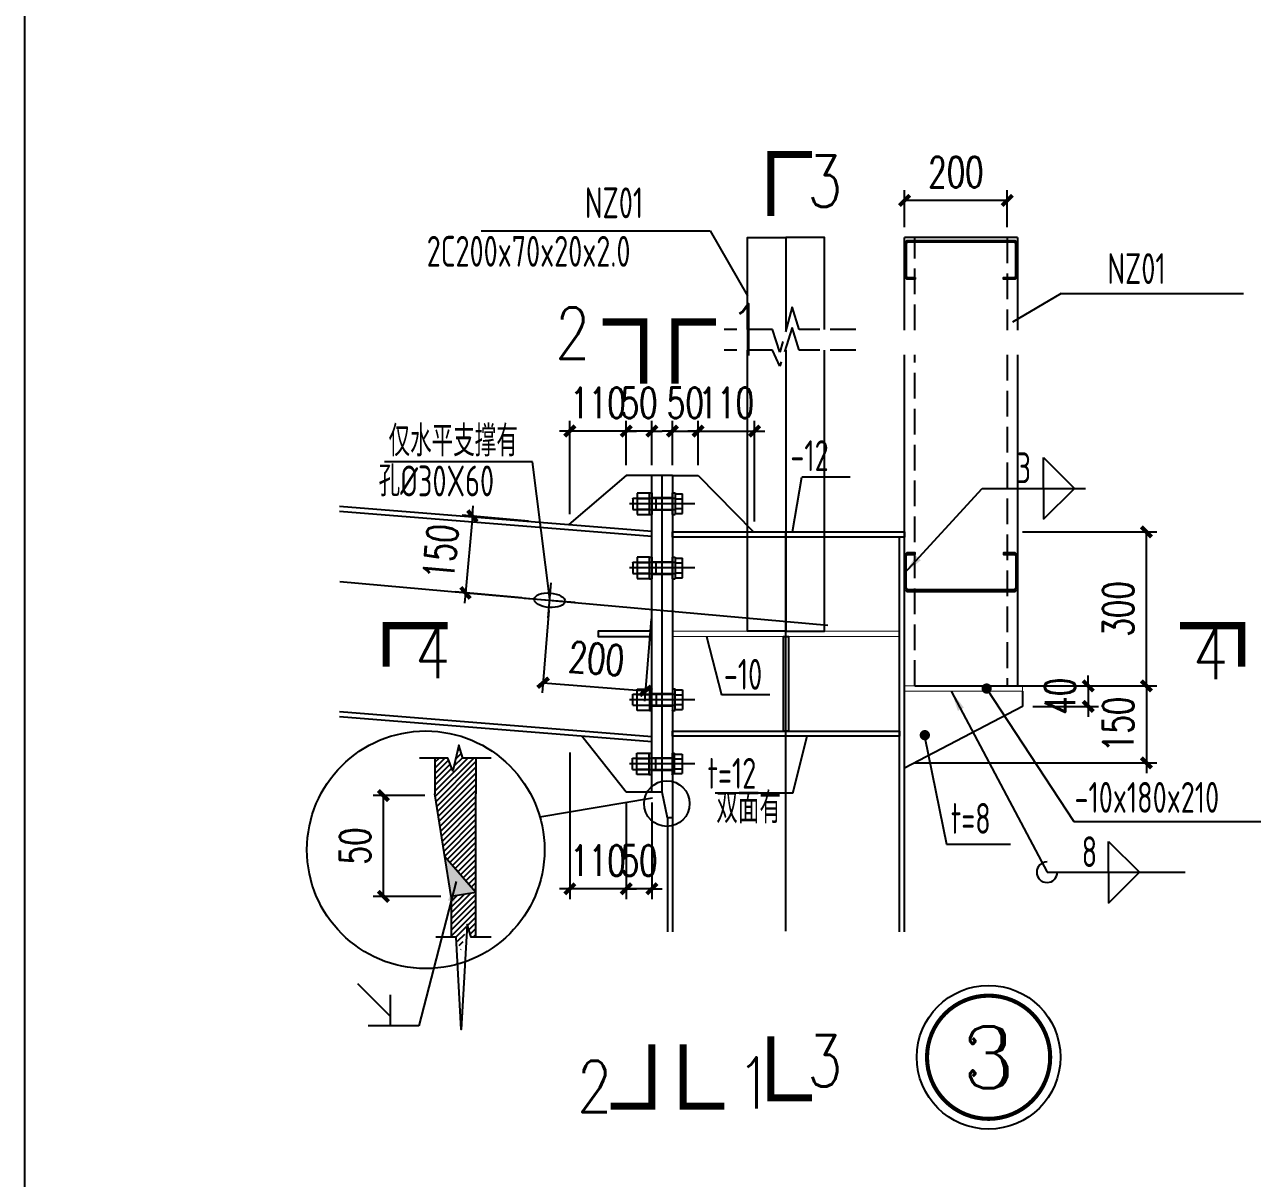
# Model space of a CAD drawing. Extents: x 177291 to 1288761, y 177638 to 322898.
# Drawn here: x 1229961 to 1241921, y 212168 to 223406 of the extents above; entities that cross this region are included whole.
import ezdxf
from ezdxf.enums import TextEntityAlignment as Align

# ---------------------------------------------------------------- set-up
doc = ezdxf.new("R2010")
doc.units = 0
doc.header["$LTSCALE"] = 1000
doc.linetypes.add('DASH', pattern=[0.35, 0.25, -0.1])
for name, color, linetype in [('AXIS', 3, 'Continuous'), ('DOTE', 1, 'Continuous'), ('GL', 150, 'Continuous'), ('GZ', 50, 'Continuous'), ('LT', 27, 'Continuous'), ('PZ', 202, 'Continuous'), ('TEXT', 7, 'Continuous'), ('THIN', 7, 'Continuous')]:
    doc.layers.add(name, color=color, linetype=linetype)
doc.styles.add('_TCH_DIM_T3', font='SIMPLEX', dxfattribs={"width": 0.705882, "bigfont": 'GBCBIG'})
doc.styles.add('COMPLEX', font='COMPLEX')
doc.styles.add('SIM-TSSC', font='simplex.shx', dxfattribs={"width": 0.8, "bigfont": 'tssdchn.shx'})
doc.styles.get("Standard").update_dxf_attribs({"font": 'gbenor.shx', "bigfont": 'gbcbig.shx'})
doc.styles.add('TSSD_Norm', font='tssdeng.shx', dxfattribs={"bigfont": 'hztxt.shx'})
doc.styles.add('TSSD_Num', font='Tssdeng.shx', dxfattribs={"width": 0.7, "bigfont": 'hztxt.shx'})
doc.dimstyles.new('TCH_100_5', dxfattribs={"dimtxt": 297.5, "dimasz": 100, "dimexe": 100, "dimexo": 100, "dimgap": 126.25, "dimtad": 1, "dimdec": 0, "dimlfac": 0.2, "dimzin": 0, "dimdsep": 46, "dimtxsty": '_TCH_DIM_T3', "dimblk": 'ARCHTICK', "dimcen": 0.09, "dimclrd": 126, "dimclre": 126, "dimclrt": 7, "dimazin": 2, "dimtfac": 1, "dimtdec": 0, "dimtix": 1, "dimtmove": 2, "dimatfit": 3, "dimfxl": 1, "dimtolj": 1, "dimtzin": 0, "dimarcsym": 0})
doc.dimstyles.new('TSSD_LEADER_STYLE_200.0', dxfattribs={"dimtxt": 0.18, "dimasz": 200, "dimexe": 0.18, "dimexo": 0.0625, "dimgap": 0.09, "dimtad": 0, "dimtih": 1, "dimtoh": 1, "dimdec": 4, "dimzin": 0, "dimdsep": 46, "dimtxsty": 'Standard', "dimcen": 0.09, "dimadec": 0, "dimazin": 0, "dimtfac": 1, "dimtdec": 4, "dimtofl": 0, "dimtmove": 0, "dimatfit": 3, "dimfxl": 1, "dimtolj": 1, "dimtzin": 0, "dimarcsym": 0})

# ---------------------------------------------------------------- blocks, each defined once
blk = doc.blocks.new('_ArchTick')
at = {"color": 0, "linetype": 'ByBlock', "const_width": 0.4}
blk.add_lwpolyline([(-0.5, -0.5), (0.5, 0.5)], dxfattribs=at)
blk = doc.blocks.new('*D808')
at = {"layer": 'Defpoints', "color": 0, "transparency": 16777216}
for p in [(1235076, 217799), (1236074, 217720), (1236009, 216917)]:
    blk.add_point(p, dxfattribs=at)
at = {"layer": 'GL', "color": 126, "lineweight": -2, "transparency": 16777216}
for p, q in [((1235068, 217700), (1235004, 216897)), ((1236066, 217620), (1236001, 216817)), ((1235012, 216996), (1236009, 216917))]:
    blk.add_line(p, q, dxfattribs=at)
at = {"layer": 'GL', "color": 126, "lineweight": -2, "transparency": 16777216, "xscale": 100, "yscale": 100, "zscale": 100}
for p, rotation in [((1235012, 216996), 175.4260787425957), ((1236009, 216917), 355.4260787425957)]:
    blk.add_blockref('_ArchTick', p, dxfattribs=dict(at, rotation=rotation))
at = {"layer": 'GL', "color": 7, "transparency": 16777216, "insert": (1235532, 217231), "char_height": 297.5, "attachment_point": 5, "rotation": 355.4261, "style": '_TCH_DIM_T3'}
blk.add_mtext('\\A1;200', dxfattribs=at)
blk = doc.blocks.new('*D809')
at = {"layer": 'Defpoints', "color": 0, "transparency": 16777216}
for p in [(1239583, 218465), (1240889, 218465), (1239683, 216965)]:
    blk.add_point(p, dxfattribs=at)
at = {"layer": 'GL', "color": 126, "lineweight": -2, "transparency": 16777216}
for p, q in [((1239683, 218465), (1240989, 218465)), ((1240889, 216965), (1240889, 218465)), ((1239783, 216965), (1240989, 216965))]:
    blk.add_line(p, q, dxfattribs=at)
at = {"layer": 'GL', "color": 126, "lineweight": -2, "transparency": 16777216, "xscale": 100, "yscale": 100, "zscale": 100}
for p, rotation in [((1240889, 218465), 90), ((1240889, 216965), 270)]:
    blk.add_blockref('_ArchTick', p, dxfattribs=dict(at, rotation=rotation))
at = {"layer": 'GL', "color": 7, "transparency": 16777216, "insert": (1240614, 217715), "char_height": 297.5, "attachment_point": 5, "rotation": 90, "style": '_TCH_DIM_T3'}
blk.add_mtext('\\A1;300', dxfattribs=at)
blk = doc.blocks.new('*D843')
at = {"layer": 'Defpoints', "color": 0, "transparency": 16777216}
for p in [(1234970, 218561), (1234256, 217871), (1234903, 217813)]:
    blk.add_point(p, dxfattribs=at)
at = {"layer": 'GL', "color": 126, "lineweight": -2, "transparency": 16777216}
for p, q in [((1234323, 218619), (1234332, 218718)), ((1234870, 218570), (1234223, 218628)), ((1234323, 218619), (1234256, 217871)), ((1234803, 217822), (1234156, 217880)), ((1234256, 217871), (1234247, 217772))]:
    blk.add_line(p, q, dxfattribs=at)
at = {"layer": 'GL', "color": 126, "lineweight": -2, "transparency": 16777216, "xscale": 100, "yscale": 100, "zscale": 100}
for p, rotation in [((1234323, 218619), 264.8799727815188), ((1234256, 217871), 84.87997278151883)]:
    blk.add_blockref('_ArchTick', p, dxfattribs=dict(at, rotation=rotation))
at = {"layer": 'GL', "color": 7, "transparency": 16777216, "insert": (1234015, 218270), "char_height": 297.5, "attachment_point": 5, "rotation": 84.88, "style": '_TCH_DIM_T3'}
blk.add_mtext('\\A1;150', dxfattribs=at)
blk = doc.blocks.new('_WELD004')
at = {"color": 0, "linetype": 'ByBlock'}
for p, q in [((0, 1), (1, 0)), ((0, 0), (0, 1))]:
    blk.add_line(p, q, dxfattribs=at)
blk = doc.blocks.new('*D810')
at = {"layer": 'Defpoints', "color": 0, "transparency": 16777216}
for p in [(1238533, 221694), (1238533, 221332), (1239533, 221332)]:
    blk.add_point(p, dxfattribs=at)
at = {"layer": 'GL', "color": 126, "lineweight": -2, "transparency": 16777216}
for p, q in [((1238533, 221432), (1238533, 221794)), ((1239533, 221432), (1239533, 221794)), ((1239533, 221694), (1238533, 221694))]:
    blk.add_line(p, q, dxfattribs=at)
at = {"layer": 'GL', "color": 126, "lineweight": -2, "transparency": 16777216, "xscale": 100, "yscale": 100, "zscale": 100, "rotation": 180}
blk.add_blockref('_ArchTick', (1238533, 221694), dxfattribs=at)
at = {"layer": 'GL', "color": 126, "lineweight": -2, "transparency": 16777216, "xscale": 100, "yscale": 100, "zscale": 100}
blk.add_blockref('_ArchTick', (1239533, 221694), dxfattribs=at)
at = {"layer": 'GL', "color": 7, "transparency": 16777216, "insert": (1239033, 221969), "char_height": 297.5, "attachment_point": 5, "style": '_TCH_DIM_T3'}
blk.add_mtext('\\A1;200', dxfattribs=at)
blk = doc.blocks.new('*D811')
at = {"layer": 'Defpoints', "color": 0, "transparency": 16777216}
for p in [(1233456, 215897), (1233960, 215897), (1234117, 214915)]:
    blk.add_point(p, dxfattribs=at)
at = {"layer": 'GL', "color": 126, "lineweight": -2, "transparency": 16777216}
for p, q in [((1233860, 215897), (1233356, 215897)), ((1233456, 214915), (1233456, 215897)), ((1234017, 214915), (1233356, 214915))]:
    blk.add_line(p, q, dxfattribs=at)
at = {"layer": 'GL', "color": 126, "lineweight": -2, "transparency": 16777216, "xscale": 100, "yscale": 100, "zscale": 100}
for p, rotation in [((1233456, 215897), 90), ((1233456, 214915), 270)]:
    blk.add_blockref('_ArchTick', p, dxfattribs=dict(at, rotation=rotation))
at = {"layer": 'GL', "color": 7, "transparency": 16777216, "insert": (1233181, 215406), "char_height": 297.5, "attachment_point": 5, "rotation": 90, "style": '_TCH_DIM_T3'}
blk.add_mtext('\\A1;50', dxfattribs=at)
blk = doc.blocks.new('_WELD008')
at = {"color": 0, "linetype": 'ByBlock'}
for p, q in [((0, 0.3), (1.061, 1.361)), ((0, 0), (0, 1))]:
    blk.add_line(p, q, dxfattribs=at)
for tag, p in [('C', (1.286, 1.416)), ('B', (0.288, 0.856)), ('A', (-0.303, -0.009))]:
    blk.add_attdef(tag, text='', height=0.8, dxfattribs=at).set_placement(p, align=Align.CENTER)
blk = doc.blocks.new('*D844')
at = {"layer": 'Defpoints', "color": 0, "transparency": 16777216}
for p in [(1239683, 216965), (1239683, 216765), (1240322, 216765)]:
    blk.add_point(p, dxfattribs=at)
at = {"layer": 'GL', "color": 126, "lineweight": -2, "transparency": 16777216}
for p, q in [((1240322, 216965), (1240322, 217065)), ((1239783, 216965), (1240422, 216965)), ((1240322, 216965), (1240322, 216765)), ((1239783, 216765), (1240422, 216765)), ((1240322, 216765), (1240322, 216665))]:
    blk.add_line(p, q, dxfattribs=at)
at = {"layer": 'GL', "color": 126, "lineweight": -2, "transparency": 16777216, "xscale": 100, "yscale": 100, "zscale": 100}
for p, rotation in [((1240322, 216965), 270), ((1240322, 216765), 90)]:
    blk.add_blockref('_ArchTick', p, dxfattribs=dict(at, rotation=rotation))
at = {"layer": 'GL', "color": 7, "transparency": 16777216, "insert": (1240047, 216865), "char_height": 297.5, "attachment_point": 5, "rotation": 90, "style": '_TCH_DIM_T3'}
blk.add_mtext('\\A1;40', dxfattribs=at)
blk = doc.blocks.new('*D812')
at = {"layer": 'Defpoints', "color": 0, "transparency": 16777216}
for p in [(1238533, 216965), (1238533, 216215), (1240889, 216215)]:
    blk.add_point(p, dxfattribs=at)
at = {"layer": 'GL', "color": 126, "lineweight": -2, "transparency": 16777216}
for p, q in [((1240889, 216965), (1240889, 217065)), ((1238633, 216965), (1240989, 216965)), ((1240889, 216965), (1240889, 216215)), ((1238633, 216215), (1240989, 216215)), ((1240889, 216215), (1240889, 216115))]:
    blk.add_line(p, q, dxfattribs=at)
at = {"layer": 'GL', "color": 126, "lineweight": -2, "transparency": 16777216, "xscale": 100, "yscale": 100, "zscale": 100}
for p, rotation in [((1240889, 216965), 270), ((1240889, 216215), 90)]:
    blk.add_blockref('_ArchTick', p, dxfattribs=dict(at, rotation=rotation))
at = {"layer": 'GL', "color": 7, "transparency": 16777216, "insert": (1240614, 216590), "char_height": 297.5, "attachment_point": 5, "rotation": 90, "style": '_TCH_DIM_T3'}
blk.add_mtext('\\A1;150', dxfattribs=at)
blk = doc.blocks.new('*D821')
at = {"layer": 'Defpoints', "color": 0, "transparency": 16777216}
for p in [(1235822, 219447), (1235822, 219015), (1236072, 219015)]:
    blk.add_point(p, dxfattribs=at)
at = {"layer": 'GL', "color": 126, "lineweight": -2, "transparency": 16777216}
for p, q in [((1235822, 219115), (1235822, 219547)), ((1236072, 219115), (1236072, 219547)), ((1235822, 219447), (1235722, 219447)), ((1236072, 219447), (1235822, 219447)), ((1236072, 219447), (1236172, 219447))]:
    blk.add_line(p, q, dxfattribs=at)
at = {"layer": 'GL', "color": 126, "lineweight": -2, "transparency": 16777216, "xscale": 100, "yscale": 100, "zscale": 100}
blk.add_blockref('_ArchTick', (1235822, 219447), dxfattribs=at)
at = {"layer": 'GL', "color": 126, "lineweight": -2, "transparency": 16777216, "xscale": 100, "yscale": 100, "zscale": 100, "rotation": 180}
blk.add_blockref('_ArchTick', (1236072, 219447), dxfattribs=at)
at = {"layer": 'GL', "color": 7, "transparency": 16777216, "insert": (1235947, 219722), "char_height": 297.5, "attachment_point": 5, "style": '_TCH_DIM_T3'}
blk.add_mtext('\\A1;50', dxfattribs=at)
blk = doc.blocks.new('*D822')
at = {"layer": 'Defpoints', "color": 0, "transparency": 16777216}
for p in [(1235272, 219447), (1235822, 219015), (1235272, 218537)]:
    blk.add_point(p, dxfattribs=at)
at = {"layer": 'GL', "color": 126, "lineweight": -2, "transparency": 16777216}
for p, q in [((1235272, 218637), (1235272, 219547)), ((1235822, 219115), (1235822, 219547)), ((1235272, 219447), (1235172, 219447)), ((1235822, 219447), (1235272, 219447)), ((1235822, 219447), (1235922, 219447))]:
    blk.add_line(p, q, dxfattribs=at)
at = {"layer": 'GL', "color": 126, "lineweight": -2, "transparency": 16777216, "xscale": 100, "yscale": 100, "zscale": 100}
blk.add_blockref('_ArchTick', (1235272, 219447), dxfattribs=at)
at = {"layer": 'GL', "color": 126, "lineweight": -2, "transparency": 16777216, "xscale": 100, "yscale": 100, "zscale": 100, "rotation": 180}
blk.add_blockref('_ArchTick', (1235822, 219447), dxfattribs=at)
at = {"layer": 'GL', "color": 7, "transparency": 16777216, "insert": (1235547, 219722), "char_height": 297.5, "attachment_point": 5, "style": '_TCH_DIM_T3'}
blk.add_mtext('\\A1;110', dxfattribs=at)
blk = doc.blocks.new('*D823')
at = {"layer": 'Defpoints', "color": 0, "transparency": 16777216}
for p in [(1236522, 219447), (1236272, 219015), (1236522, 219015)]:
    blk.add_point(p, dxfattribs=at)
at = {"layer": 'GL', "color": 126, "lineweight": -2, "transparency": 16777216}
for p, q in [((1236272, 219115), (1236272, 219547)), ((1236522, 219115), (1236522, 219547)), ((1236272, 219447), (1236172, 219447)), ((1236272, 219447), (1236522, 219447)), ((1236522, 219447), (1236622, 219447))]:
    blk.add_line(p, q, dxfattribs=at)
at = {"layer": 'GL', "color": 126, "lineweight": -2, "transparency": 16777216, "xscale": 100, "yscale": 100, "zscale": 100}
blk.add_blockref('_ArchTick', (1236272, 219447), dxfattribs=at)
at = {"layer": 'GL', "color": 126, "lineweight": -2, "transparency": 16777216, "xscale": 100, "yscale": 100, "zscale": 100, "rotation": 180}
blk.add_blockref('_ArchTick', (1236522, 219447), dxfattribs=at)
at = {"layer": 'GL', "color": 7, "transparency": 16777216, "insert": (1236397, 219722), "char_height": 297.5, "attachment_point": 5, "style": '_TCH_DIM_T3'}
blk.add_mtext('\\A1;50', dxfattribs=at)
blk = doc.blocks.new('*D824')
at = {"layer": 'Defpoints', "color": 0, "transparency": 16777216}
for p in [(1237071, 219447), (1236522, 219015), (1237071, 218465)]:
    blk.add_point(p, dxfattribs=at)
at = {"layer": 'GL', "color": 126, "lineweight": -2, "transparency": 16777216}
for p, q in [((1236522, 219115), (1236522, 219547)), ((1237071, 218565), (1237071, 219547)), ((1236522, 219447), (1236422, 219447)), ((1236522, 219447), (1237071, 219447)), ((1237071, 219447), (1237171, 219447))]:
    blk.add_line(p, q, dxfattribs=at)
at = {"layer": 'GL', "color": 126, "lineweight": -2, "transparency": 16777216, "xscale": 100, "yscale": 100, "zscale": 100}
blk.add_blockref('_ArchTick', (1236522, 219447), dxfattribs=at)
at = {"layer": 'GL', "color": 126, "lineweight": -2, "transparency": 16777216, "xscale": 100, "yscale": 100, "zscale": 100, "rotation": 180}
blk.add_blockref('_ArchTick', (1237071, 219447), dxfattribs=at)
at = {"layer": 'GL', "color": 7, "transparency": 16777216, "insert": (1236797, 219722), "char_height": 297.5, "attachment_point": 5, "style": '_TCH_DIM_T3'}
blk.add_mtext('\\A1;110', dxfattribs=at)
blk = doc.blocks.new('*D825')
at = {"layer": 'Defpoints', "color": 0, "transparency": 16777216}
for p in [(1235822, 215931), (1236072, 215931), (1235822, 214989)]:
    blk.add_point(p, dxfattribs=at)
at = {"layer": 'GL', "color": 126, "lineweight": -2, "transparency": 16777216}
for p, q in [((1235822, 215831), (1235822, 214889)), ((1236072, 215831), (1236072, 214889)), ((1235822, 214989), (1235722, 214989)), ((1236072, 214989), (1235822, 214989)), ((1236072, 214989), (1236172, 214989))]:
    blk.add_line(p, q, dxfattribs=at)
at = {"layer": 'GL', "color": 126, "lineweight": -2, "transparency": 16777216, "xscale": 100, "yscale": 100, "zscale": 100}
blk.add_blockref('_ArchTick', (1235822, 214989), dxfattribs=at)
at = {"layer": 'GL', "color": 126, "lineweight": -2, "transparency": 16777216, "xscale": 100, "yscale": 100, "zscale": 100, "rotation": 180}
blk.add_blockref('_ArchTick', (1236072, 214989), dxfattribs=at)
at = {"layer": 'GL', "color": 7, "transparency": 16777216, "insert": (1235947, 215264), "char_height": 297.5, "attachment_point": 5, "style": '_TCH_DIM_T3'}
blk.add_mtext('\\A1;50', dxfattribs=at)
blk = doc.blocks.new('*D826')
at = {"layer": 'Defpoints', "color": 0, "transparency": 16777216}
for p in [(1235272, 216418), (1235822, 215727), (1235272, 214989)]:
    blk.add_point(p, dxfattribs=at)
at = {"layer": 'GL', "color": 126, "lineweight": -2, "transparency": 16777216}
for p, q in [((1235272, 216318), (1235272, 214889)), ((1235822, 215627), (1235822, 214889)), ((1235272, 214989), (1235172, 214989)), ((1235822, 214989), (1235272, 214989)), ((1235822, 214989), (1235922, 214989))]:
    blk.add_line(p, q, dxfattribs=at)
at = {"layer": 'GL', "color": 126, "lineweight": -2, "transparency": 16777216, "xscale": 100, "yscale": 100, "zscale": 100}
blk.add_blockref('_ArchTick', (1235272, 214989), dxfattribs=at)
at = {"layer": 'GL', "color": 126, "lineweight": -2, "transparency": 16777216, "xscale": 100, "yscale": 100, "zscale": 100, "rotation": 180}
blk.add_blockref('_ArchTick', (1235822, 214989), dxfattribs=at)
at = {"layer": 'GL', "color": 7, "transparency": 16777216, "insert": (1235547, 215264), "char_height": 297.5, "attachment_point": 5, "style": '_TCH_DIM_T3'}
blk.add_mtext('\\A1;110', dxfattribs=at)
blk = doc.blocks.new('ts_idx2')
at = {"color": 0, "linetype": 'ByBlock', "lineweight": -2, "const_width": 0.0333}
blk.add_lwpolyline([(-0.5, 0, 1), (0.5, 0, 1)], format="xyb", close=True, dxfattribs=at)
at = {"color": 0, "linetype": 'ByBlock', "lineweight": -2}
blk.add_circle((0, 0), 0.5833, dxfattribs=at)
at = {"color": 0, "linetype": 'ByBlock', "lineweight": -2, "style": 'TSSD_Num', "width": 0.7}
blk.add_attdef('A', text='', height=0.5, dxfattribs=at).set_placement((0, 0), align=Align.MIDDLE_CENTER)

msp = doc.modelspace()

# ---------------------------------------------------------------- hatches: boundary and pattern name
at = {"layer": 'AXIS'}
msp.add_hatch(color=256, dxfattribs=at).paths.add_polyline_path([(1234055.57, 215301.79), (1234357.46, 214953.41), (1234117.46, 214915.01)])
at = {"layer": 'PZ'}
h = msp.add_hatch(dxfattribs=at)
h.set_pattern_fill('ANSI31', color=256, scale=25, style=0)
h.set_pattern_definition([(45, (484822.6, -624511.985), (-28.0633004, 28.0633004), [])])
h.paths.add_polyline_path([(1234132.3, 216138.24), (1234191.46, 216387.92), (1234231.46, 216262.92), (1234357.46, 216262.92), (1234357.46, 215915.01), (1234357.46, 214953.41), (1234055.57, 215301.79), (1233957.46, 215915.01), (1233957.46, 216262.92), (1234083.46, 216262.92)])
h.paths.add_polyline_path([(1234357.46, 214953.41), (1234357.46, 214517.89), (1234311.46, 214517.89), (1234271.46, 214642.89), (1234212.3, 214393.21), (1234163.46, 214517.89), (1234117.46, 214517.89), (1234117.46, 214915.01)])

# ---------------------------------------------------------------- linework, layer by layer
for p, q in [((1235887.33, 218794.55), (1235887.33, 218684.55)), ((1235887.33, 218791.7), (1235887.33, 218794.55)), ((1235887.33, 218794.55), (1236112.33, 218794.55)), ((1235929.33, 218843.48), (1235929.33, 218635.63)), ((1236047.33, 218843.48), (1235929.33, 218843.48)), ((1235929.33, 218791.51), (1236047.33, 218791.51)), ((1236047.33, 218844.55), (1236072.33, 218844.55)), ((1236047.33, 218634.55), (1236047.33, 218844.55)), ((1236072.33, 218844.55), (1236072.33, 218634.55)), ((1236072.33, 218799.55), (1236072.33, 218796.62)), ((1236072.33, 218797.87), (1236072.33, 218799.55)), ((1236072.33, 218799.55), (1236112.33, 218799.55)), ((1236112.33, 218679.55), (1236112.33, 218799.55)), ((1236112.33, 218799.55), (1236272.33, 218799.55)), ((1236112.33, 218794.55), (1236272.33, 218794.55)), ((1236272.33, 218844.55), (1236272.33, 218841.7)), ((1236272.33, 218634.55), (1236272.33, 218844.55)), ((1236272.33, 218844.55), (1236297.33, 218844.55)), ((1236272.33, 218794.55), (1236297.33, 218794.55)), ((1236297.33, 218844.55), (1236297.33, 218634.55)), ((1236297.33, 218834.82), (1236369.93, 218834.82)), ((1236297.33, 218787.18), (1236369.93, 218787.18)), ((1236369.93, 218644.29), (1236369.93, 218834.82)), ((1236489.83, 218739.55), (1235854.83, 218739.55)), ((1235887.33, 218684.55), (1236112.33, 218684.55)), ((1235929.33, 218687.59), (1236047.33, 218687.59)), ((1236072.33, 218679.55), (1236112.33, 218679.55)), ((1236112.33, 218684.55), (1236272.33, 218684.55)), ((1236112.33, 218679.55), (1236112.33, 218682.49)), ((1236112.33, 218681.24), (1236112.33, 218679.55)), ((1236112.33, 218679.55), (1236272.33, 218679.55)), ((1236272.33, 218684.55), (1236297.33, 218684.55)), ((1236272.33, 218679.55), (1236272.33, 218682.49)), ((1236272.33, 218681.24), (1236272.33, 218679.55)), ((1236297.33, 218691.92), (1236369.93, 218691.92)), ((1235929.33, 218635.63), (1236047.33, 218635.63)), ((1236047.33, 218634.55), (1236072.33, 218634.55)), ((1236072.33, 218634.55), (1236072.33, 218637.4)), ((1236272.33, 218634.55), (1236297.33, 218634.55)), ((1236297.33, 218644.29), (1236369.93, 218644.29)), ((1235887.33, 218169.55), (1235887.33, 218059.55)), ((1235887.33, 218166.7), (1235887.33, 218169.55)), ((1235887.33, 218169.55), (1236112.33, 218169.55)), ((1235929.33, 218218.48), (1235929.33, 218010.63)), ((1236047.33, 218218.48), (1235929.33, 218218.48)), ((1235929.33, 218166.51), (1236047.33, 218166.51)), ((1236047.33, 218219.55), (1236072.33, 218219.55)), ((1236047.33, 218009.55), (1236047.33, 218219.55)), ((1236072.33, 218219.55), (1236072.33, 218009.55)), ((1236072.33, 218174.55), (1236072.33, 218171.62)), ((1236072.33, 218172.87), (1236072.33, 218174.55)), ((1236072.33, 218174.55), (1236112.33, 218174.55)), ((1236112.33, 218054.55), (1236112.33, 218174.55)), ((1236112.33, 218174.55), (1236272.33, 218174.55)), ((1236112.33, 218169.55), (1236272.33, 218169.55)), ((1236272.33, 218219.55), (1236272.33, 218216.7)), ((1236272.33, 218009.55), (1236272.33, 218219.55)), ((1236272.33, 218219.55), (1236297.33, 218219.55)), ((1236272.33, 218169.55), (1236297.33, 218169.55)), ((1236297.33, 218219.55), (1236297.33, 218009.55)), ((1236297.33, 218209.82), (1236369.93, 218209.82)), ((1236369.93, 218019.29), (1236369.93, 218209.82)), ((1236489.83, 218114.55), (1235854.83, 218114.55)), ((1235887.33, 218059.55), (1236112.33, 218059.55)), ((1235929.33, 218062.59), (1236047.33, 218062.59)), ((1236072.33, 218054.55), (1236112.33, 218054.55)), ((1236112.33, 218059.55), (1236272.33, 218059.55)), ((1236112.33, 218054.55), (1236112.33, 218057.49)), ((1236112.33, 218056.24), (1236112.33, 218054.55)), ((1236112.33, 218054.55), (1236272.33, 218054.55)), ((1236272.33, 218059.55), (1236297.33, 218059.55)), ((1236272.33, 218054.55), (1236272.33, 218057.49)), ((1236272.33, 218056.24), (1236272.33, 218054.55)), ((1236297.33, 218162.18), (1236369.93, 218162.18)), ((1236297.33, 218066.92), (1236369.93, 218066.92)), ((1235062.19, 217628.85), (1235089.46, 217969.9)), ((1235929.33, 218010.63), (1236047.33, 218010.63)), ((1236047.33, 218009.55), (1236072.33, 218009.55)), ((1236072.33, 218009.55), (1236072.33, 218012.4)), ((1236272.33, 218009.55), (1236297.33, 218009.55)), ((1236297.33, 218019.29), (1236369.93, 218019.29)), ((1234826.62, 217819.27), (1235325.03, 217779.48)), ((1235887.33, 216776.05), (1235887.33, 216886.05)), ((1235887.33, 216886.05), (1236112.33, 216886.05)), ((1235929.33, 216934.98), (1236047.33, 216934.98)), ((1235929.33, 216727.13), (1235929.33, 216934.98)), ((1235929.33, 216883.01), (1236047.33, 216883.01)), ((1236047.33, 216936.05), (1236072.33, 216936.05)), ((1236047.33, 216936.05), (1236047.33, 216726.05)), ((1236072.33, 216936.05), (1236072.33, 216933.2)), ((1236072.33, 216726.05), (1236072.33, 216936.05)), ((1236072.33, 216891.05), (1236112.33, 216891.05)), ((1236112.33, 216891.05), (1236112.33, 216771.05)), ((1236112.33, 216891.05), (1236112.33, 216888.12)), ((1236112.33, 216889.37), (1236112.33, 216891.05)), ((1236112.33, 216891.05), (1236272.33, 216891.05)), ((1236112.33, 216886.05), (1236272.33, 216886.05)), ((1236272.33, 216936.05), (1236272.33, 216726.05)), ((1236272.33, 216936.05), (1236297.33, 216936.05)), ((1236272.33, 216891.05), (1236272.33, 216888.12)), ((1236272.33, 216889.37), (1236272.33, 216891.05)), ((1236272.33, 216886.05), (1236297.33, 216886.05)), ((1236297.33, 216726.05), (1236297.33, 216936.05)), ((1236297.33, 216926.32), (1236369.93, 216926.32)), ((1236297.33, 216878.68), (1236369.93, 216878.68)), ((1236369.93, 216926.32), (1236369.93, 216735.79)), ((1236489.83, 216831.05), (1235854.83, 216831.05)), ((1235887.33, 216778.9), (1235887.33, 216776.05)), ((1235887.33, 216776.05), (1236112.33, 216776.05)), ((1235929.33, 216779.09), (1236047.33, 216779.09)), ((1236072.33, 216771.05), (1236072.33, 216773.99)), ((1236072.33, 216772.74), (1236072.33, 216771.05)), ((1236072.33, 216771.05), (1236112.33, 216771.05)), ((1236112.33, 216776.05), (1236272.33, 216776.05)), ((1236112.33, 216771.05), (1236272.33, 216771.05)), ((1236272.33, 216776.05), (1236297.33, 216776.05)), ((1236297.33, 216783.42), (1236369.93, 216783.42)), ((1236297.33, 216735.79), (1236369.93, 216735.79)), ((1236047.33, 216727.13), (1235929.33, 216727.13)), ((1236047.33, 216726.05), (1236072.33, 216726.05)), ((1236272.33, 216726.05), (1236272.33, 216728.9)), ((1236272.33, 216726.05), (1236297.33, 216726.05)), ((1235882.38, 216151.05), (1235882.38, 216261.05)), ((1235882.38, 216261.05), (1236107.38, 216261.05)), ((1235924.38, 216309.98), (1236042.38, 216309.98)), ((1235924.38, 216102.13), (1235924.38, 216309.98)), ((1235924.38, 216258.01), (1236042.38, 216258.01)), ((1236042.38, 216311.05), (1236067.38, 216311.05)), ((1236042.38, 216311.05), (1236042.38, 216101.05)), ((1236067.38, 216311.05), (1236067.38, 216308.2)), ((1236067.38, 216101.05), (1236067.38, 216311.05)), ((1236067.38, 216266.05), (1236107.38, 216266.05)), ((1236107.38, 216266.05), (1236107.38, 216146.05)), ((1236107.38, 216266.05), (1236107.38, 216263.12)), ((1236107.38, 216264.37), (1236107.38, 216266.05)), ((1236107.38, 216266.05), (1236267.38, 216266.05)), ((1236107.38, 216261.05), (1236267.38, 216261.05)), ((1236267.38, 216311.05), (1236267.38, 216101.05)), ((1236267.38, 216311.05), (1236292.38, 216311.05)), ((1236267.38, 216266.05), (1236267.38, 216263.12)), ((1236267.38, 216264.37), (1236267.38, 216266.05)), ((1236267.38, 216261.05), (1236292.38, 216261.05)), ((1236292.38, 216101.05), (1236292.38, 216311.05)), ((1236292.38, 216301.32), (1236364.98, 216301.32)), ((1236292.38, 216253.68), (1236364.98, 216253.68)), ((1236364.98, 216301.32), (1236364.98, 216110.79)), ((1236489.83, 216206.05), (1235854.83, 216206.05)), ((1235882.38, 216153.9), (1235882.38, 216151.05)), ((1235882.38, 216151.05), (1236107.38, 216151.05)), ((1235924.38, 216154.09), (1236042.38, 216154.09)), ((1236067.38, 216146.05), (1236067.38, 216148.99)), ((1236067.38, 216147.74), (1236067.38, 216146.05)), ((1236067.38, 216146.05), (1236107.38, 216146.05)), ((1236107.38, 216151.05), (1236267.38, 216151.05)), ((1236107.38, 216146.05), (1236267.38, 216146.05)), ((1236267.38, 216151.05), (1236292.38, 216151.05)), ((1236292.38, 216158.42), (1236364.98, 216158.42)), ((1236042.38, 216102.13), (1235924.38, 216102.13)), ((1236042.38, 216101.05), (1236067.38, 216101.05)), ((1236267.38, 216101.05), (1236267.38, 216103.9)), ((1236292.38, 216110.79), (1236364.98, 216110.79))]:
    msp.add_line(p, q)
msp.add_ellipse((1235075.83, 217799.37), major_axis=(149.52, -11.93), ratio=0.46666667)
at = {"layer": 'AXIS'}
for p, q in [((1229960.6, 239899.66), (1229960.6, 179020.59)), ((1234407.03, 221397.77), (1236637.87, 221397.77)), ((1236637.87, 221397.77), (1237002.64, 220764.38)), ((1240057.55, 220788.19), (1239582.94, 220509.05)), ((1240057.55, 220788.19), (1241834.72, 220788.19)), ((1234909.92, 219146.31), (1233465.73, 219146.31)), ((1235076.65, 217809.63), (1234909.92, 219146.31)), ((1237441.33, 218464.55), (1237532.4, 218998.1)), ((1238002.76, 218998.1), (1237532.4, 218998.1)), ((1239287.34, 218889.1), (1240294.85, 218889.1)), ((1236603, 217447.8), (1236750.25, 216876.97)), ((1237220.61, 216876.97), (1236750.25, 216876.97)), ((1239332.19, 216939.55), (1240181.5, 215645.26)), ((1237445.18, 215921.14), (1237584.16, 216474.8)), ((1238730.22, 216460.41), (1238940.47, 215424.51)), ((1237445.18, 215921.14), (1236688.12, 215921.14)), ((1236076.18, 215871.11), (1234980.86, 215687.27)), ((1240181.5, 215645.26), (1242239.09, 215645.26)), ((1238940.47, 215424.51), (1239565.85, 215424.51)), ((1234357.46, 214953.41), (1234055.57, 215301.79)), ((1239920.7, 215150.53), (1241265.06, 215150.53)), ((1234357.46, 214953.41), (1234117.46, 214915.01)), ((1233799.83, 213654.94), (1233307.44, 213654.94))]:
    msp.add_line(p, q, dxfattribs=at)
at = {"layer": 'AXIS', "color": 3, "const_width": 70}
for points in [[(1237230.66, 221540.95), (1237230.66, 222140.95), (1237630.66, 222140.95)], [(1235991.56, 219910.11), (1235991.56, 220510.11), (1235591.56, 220510.11)], [(1236296.81, 219910.11), (1236296.81, 220510.11), (1236696.81, 220510.11)], [(1234083.09, 217551.71), (1233483.09, 217551.71), (1233483.09, 217151.71)], [(1241216.08, 217551.71), (1241816.08, 217551.71), (1241816.08, 217151.71)], [(1236071.03, 213472.65), (1236071.03, 212872.65), (1235671.03, 212872.65)], [(1236376.28, 213472.65), (1236376.28, 212872.65), (1236776.28, 212872.65)], [(1237230.66, 213553.28), (1237230.66, 212953.28), (1237630.66, 212953.28)]]:
    msp.add_lwpolyline(points, dxfattribs=at)
at = {"layer": 'AXIS', "const_width": 50}
for points in [[(1239307.19, 216939.55, 1), (1239357.19, 216939.55, 1)], [(1238755.39, 216485.41, -1), (1238705.39, 216485.41, -1)]]:
    msp.add_lwpolyline(points, format="xyb", close=True, dxfattribs=at)
at = {"layer": 'AXIS'}
for points in [[(1234507.46, 216262.92), (1234357.46, 216262.92), (1234231.46, 216262.92), (1234191.46, 216387.92), (1234132.3, 216138.24), (1234083.46, 216262.92), (1233957.46, 216262.92), (1233807.46, 216262.92)], [(1234507.46, 214517.89), (1234357.46, 214517.89), (1234311.46, 214517.89), (1234271.46, 214642.89), (1234212.3, 213618.21), (1234163.46, 214517.89), (1234117.46, 214517.89), (1233967.46, 214517.89)]]:
    msp.add_lwpolyline(points, dxfattribs=at)
for centre, radius in [((1233868.49, 215369.18), 1156.95), ((1236217.27, 215818.61, -9.66), 221.88)]:
    msp.add_circle(centre, radius, dxfattribs=at)
msp.add_arc((1239920.7, 215150.53), 100, 90, 0, dxfattribs=at)
at = {"layer": 'DOTE'}
for p, q in [((1237377.64, 214577.44), (1237377.64, 218472.17)), ((1233030.43, 217982.2), (1237784.42, 217557.27))]:
    msp.add_line(p, q, dxfattribs=at)
at = {"layer": 'GL'}
for p, q in [((1233028.94, 218716.02), (1236072.33, 218472.55)), ((1233028.94, 218665.86), (1236072.33, 218422.39)), ((1233028.94, 216716.02), (1236072.33, 216472.55)), ((1233028.94, 216665.86), (1236072.33, 216422.39))]:
    msp.add_line(p, q, dxfattribs=at)
at = {"layer": 'GZ'}
for p, q in [((1238482.94, 214569.82), (1238482.94, 218414.55)), ((1238532.94, 214569.82), (1238532.94, 218414.55)), ((1236222.3, 215681.05), (1236222.3, 214569.82)), ((1236272.33, 215681.05), (1236272.33, 214569.82))]:
    msp.add_line(p, q, dxfattribs=at)
for points in [[(1238532.94, 218414.55), (1236272.33, 218414.55), (1236272.33, 218464.55), (1238532.94, 218464.55)], [(1238482.94, 216474.8), (1236272.33, 216474.8), (1236272.33, 216524.8), (1238482.94, 216524.8)]]:
    msp.add_lwpolyline(points, close=True, dxfattribs=at)
at = {"layer": 'LT'}
for p, q in [((1239632.94, 221331.87), (1238532.94, 221331.87)), ((1238532.94, 220429.12), (1238532.94, 221331.87)), ((1239532.94, 221331.87), (1239532.94, 221301.87)), ((1239632.94, 221331.87), (1239632.94, 220429.12))]:
    msp.add_line(p, q, dxfattribs=at)
at = {"layer": 'LT', "color": 8, "linetype": 'DASH'}
for p, q in [((1238632.94, 220429.12), (1238632.94, 221331.87)), ((1239532.94, 221331.87), (1239532.94, 220429.12)), ((1238632.94, 216964.55), (1238632.94, 220189.52)), ((1239532.94, 220189.52), (1239532.94, 216964.55))]:
    msp.add_line(p, q, dxfattribs=at)
at = {"layer": 'LT', "linetype": 'ByBlock'}
for p, q in [((1238532.94, 216964.55), (1238532.94, 220189.52)), ((1239632.94, 220189.52), (1239632.94, 216964.55))]:
    msp.add_line(p, q, dxfattribs=at)
for points in [[(1237002.64, 220435.56), (1237002.64, 221331.87), (1237377.64, 221331.87), (1237377.64, 220435.56)], [(1237752.64, 220435.56), (1237752.64, 221331.87), (1237377.64, 221331.87), (1237377.64, 220435.56)], [(1237377.64, 220235.56), (1237377.64, 217497.8), (1237002.64, 217497.8), (1237002.64, 220235.56)], [(1237377.64, 220235.56), (1237377.64, 217497.8), (1237752.64, 217497.8), (1237752.64, 220235.56)]]:
    msp.add_lwpolyline(points, dxfattribs=at)
at = {"layer": 'LT'}
for points in [[(1238634.97, 220941.88), (1238634.97, 220926.88), (1238554.6, 220926.88), (1238532.1, 220949.38), (1238532.1, 221279.38), (1238554.6, 221301.88), (1239609.6, 221301.88), (1239632.1, 221279.38), (1239632.1, 220949.38), (1239609.6, 220926.88), (1239495.51, 220926.88), (1239495.51, 220941.88), (1239602.1, 220941.88), (1239617.1, 220956.88), (1239617.1, 221271.88), (1239602.1, 221286.88), (1238562.1, 221286.88), (1238547.1, 221271.88), (1238547.1, 220956.88), (1238562.1, 220941.88), (1238634.97, 220941.88)], [(1238635.81, 218246.04), (1238635.81, 218261.04), (1238555.44, 218261.04), (1238532.94, 218238.54), (1238532.94, 217908.54), (1238555.44, 217886.04), (1239610.44, 217886.04), (1239632.94, 217908.54), (1239632.94, 218238.54), (1239610.44, 218261.04), (1239496.35, 218261.04), (1239496.35, 218246.04), (1239602.94, 218246.04), (1239617.94, 218231.04), (1239617.94, 217916.04), (1239602.94, 217901.04), (1238562.94, 217901.04), (1238547.94, 217916.04), (1238547.94, 218231.04), (1238562.94, 218246.04), (1238635.81, 218246.04)]]:
    msp.add_lwpolyline(points, close=True, dxfattribs=at)
at = {"layer": 'LT', "color": 8, "linetype": 'DASH'}
for points in [[(1238057.64, 220435.56), (1237507.64, 220435.56), (1237437.64, 220655.56), (1237317.64, 220215.56), (1237247.64, 220435.56), (1236775.52, 220435.56)], [(1238057.64, 220235.56), (1237507.64, 220235.56), (1237437.64, 220455.56), (1237317.64, 220078.91), (1237247.64, 220235.56), (1236775.52, 220235.56)]]:
    msp.add_lwpolyline(points, dxfattribs=at)
at = {"layer": 'PZ'}
for p, q in [((1235822.33, 219014.55), (1235263.92, 218537.23)), ((1236072.33, 219014.55), (1235822.33, 219014.55)), ((1236072.33, 219014.55), (1235822.33, 219014.55)), ((1236272.33, 219014.55), (1236072.33, 219014.55)), ((1236072.33, 215931.05), (1236072.33, 219014.55)), ((1236172.33, 215931.05), (1236172.33, 219014.55)), ((1236272.33, 219014.55), (1236522.33, 219014.55)), ((1236272.33, 219014.55), (1236272.33, 215681.05)), ((1236272.33, 219014.55), (1236522.33, 219014.55)), ((1236522.33, 219014.55), (1237062.22, 218464.55)), ((1239682.94, 216914.55), (1239682.94, 216764.55)), ((1239682.94, 216764.55), (1238532.94, 216164.55)), ((1235822.33, 215931.05), (1235387.68, 216477.17)), ((1233957.46, 216262.92), (1233957.46, 215915.01)), ((1234357.46, 216262.92), (1234357.46, 215915.01)), ((1234117.46, 214915.01), (1233957.46, 215915.01)), ((1234357.46, 214517.89), (1234357.46, 215915.01)), ((1236072.33, 215931.05), (1235822.33, 215931.05)), ((1236172.33, 215931.05), (1236072.33, 215931.05)), ((1236172.33, 215931.05), (1236072.33, 215931.05)), ((1236222.3, 215681.05), (1236172.33, 215931.05)), ((1236272.33, 215681.05), (1236222.3, 215681.05)), ((1234117.46, 214915.01), (1234117.46, 214517.89))]:
    msp.add_line(p, q, dxfattribs=at)
for points in [[(1236072.33, 217497.8), (1235547.33, 217497.8), (1235547.33, 217447.8), (1236072.33, 217447.8)], [(1237402.64, 216524.8), (1237352.64, 216524.8), (1237352.64, 217447.8), (1237402.64, 217447.8)]]:
    msp.add_lwpolyline(points, close=True, dxfattribs=at)
at = {"layer": 'PZ', "const_width": 10}
for points in [[(1236272.33, 217447.8), (1238482.94, 217447.8), (1238482.94, 217497.8), (1236272.33, 217497.8)], [(1239682.94, 216964.55), (1238532.94, 216964.55), (1238532.94, 216914.55), (1239682.94, 216914.55)]]:
    msp.add_lwpolyline(points, close=True, dxfattribs=at)

# ---------------------------------------------------------------- block references
at = {"layer": 'AXIS', "yscale": 300, "zscale": 300}
for name, p, xscale in [('_WELD004', (1239887.34, 218889.1), 300), ('_WELD004', (1240520.7, 215150.53), 300), ('_WELD008', (1233525.98, 213654.94), -300)]:
    msp.add_blockref(name, p, dxfattribs=dict(at, xscale=xscale))
at = {"layer": 'AXIS', "xscale": -300, "yscale": 300, "zscale": 300, "rotation": 180}
for p in [(1239887.34, 218889.1), (1240520.7, 215150.53)]:
    msp.add_blockref('_WELD004', p, dxfattribs=at)
at = {"layer": 'AXIS'}
ref = msp.add_blockref('ts_idx2', (1239351.33, 213348.52), dxfattribs=dict(at, xscale=1200, yscale=1200, zscale=1200))
ref.add_attrib('9', '3', dxfattribs={"layer": 'THIN', "height": 600, "style": 'COMPLEX'}).set_placement((1239351.33, 213348.52), align=Align.MIDDLE_CENTER)

# ---------------------------------------------------------------- texts
at = {"layer": 'AXIS', "color": 3, "style": 'SIM-TSSC', "width": 0.8}
for s, p in [('3', (1237583.4, 221630.98)), ('1', (1236820.97, 220184.15)), ('2', (1235127.4, 220151.53)), ('4', (1233763.74, 217039.88)), ('4', (1241340.63, 217030.31)), ('3', (1237583.4, 213063.25)), ('2', (1235340.88, 212813.99)), ('1', (1236900.44, 212848.65))]:
    msp.add_text(s, height=500, dxfattribs=at).set_placement(p)
at = {"layer": 'TEXT', "style": 'TSSD_Norm', "width": 0.7}
for s, p in [('NZ01', (1235418.62, 221520.14)), ('2C200x70x20x2.0', (1233877.87, 221048)), ('NZ01', (1240508.25, 220879.42)), ('仅水平支撑有', (1233506, 219200.57)), ('-12', (1237420.2, 219057.24)), ('孔%%c30X60', (1233409.46, 218811.25)), ('3', (1239624.27, 218939.1)), ('-10', (1236772.15, 216927.84)), ('t=12', (1236613.15, 215963.55)), ('-10x180x210', (1240187.96, 215729.43)), ('双面有', (1236698.63, 215627.86)), ('t=8', (1238982.98, 215524.97)), ('8', (1240257.62, 215200.53))]:
    msp.add_text(s, height=300, dxfattribs=at).set_placement(p)

# ---------------------------------------------------------------- dimensions: what is measured, and where the dimension line sits
at = {"layer": 'GL'}
for base, p1, p2, angle, text, picture, middle in [((1238532.94, 221693.5), (1239532.94, 221331.87), (1238532.94, 221331.87), 180, '200', '*D810', (1239032.94, 221968.5)), ((1233455.74, 215896.8), (1234117.46, 214915.01), (1233960.37, 215896.8), 90, '50', '*D811', (1233180.74, 215405.91))]:
    dim = msp.add_linear_dim(base=base, p1=p1, p2=p2, angle=angle, text=text, dimstyle='TCH_100_5', dxfattribs=at)
    dim.commit()
    dim.dimension.update_dxf_attribs({"geometry": picture, "text_midpoint": middle})
for base, p1, p2, angle, picture, middle in [((1235272.13, 219447.19), (1235822.33, 219014.55), (1235272.13, 218536.57), 180, '*D822', (1235547.23, 219722.19)), ((1235822.33, 219447.19), (1236072.33, 219014.55), (1235822.33, 219014.55), 180, '*D821', (1235947.33, 219722.19)), ((1240888.76, 218464.55), (1239682.94, 216964.55), (1239582.94, 218464.55), 90, '*D809', (1240613.76, 217714.55)), ((1236009.39, 216916.59), (1235075.83, 217799.38), (1236073.62, 217719.55), 175.426079, '*D808', (1235532.42, 217230.63)), ((1240322.4, 216764.55), (1239682.94, 216964.55), (1239682.94, 216764.55), 90, '*D844', (1240047.4, 216864.55)), ((1240888.76, 216214.55), (1238532.94, 216964.55), (1238532.94, 216214.55), 90, '*D812', (1240613.76, 216589.55)), ((1235271.96, 214989.01), (1235822.33, 215727.41), (1235271.96, 216418.3), 180, '*D826', (1235547.15, 215264.01)), ((1235822.33, 214989.01), (1236072.33, 215931.05), (1235822.33, 215931.05), 180, '*D825', (1235947.33, 215264.01))]:
    dim = msp.add_linear_dim(base=base, p1=p1, p2=p2, angle=angle, dimstyle='TCH_100_5', dxfattribs=at)
    dim.commit()
    dim.dimension.update_dxf_attribs({"geometry": picture, "text_midpoint": middle})
for base, p1, p2, picture, middle in [((1236522.33, 219447.19), (1236272.33, 219014.55), (1236522.33, 219014.55), '*D823', (1236397.33, 219722.19)), ((1237071.39, 219447.19), (1236522.33, 219014.55), (1237071.39, 218464.55), '*D824', (1236796.86, 219722.19))]:
    dim = msp.add_linear_dim(base=base, p1=p1, p2=p2, dimstyle='TCH_100_5', dxfattribs=at)
    dim.commit()
    dim.dimension.update_dxf_attribs({"geometry": picture, "text_midpoint": middle})
dim = msp.add_aligned_dim(p1=(1234970.01, 218560.74), p2=(1234903.03, 217813.17), distance=-649.98, dimstyle='TCH_100_5', dxfattribs=at)
dim.commit()
dim.dimension.update_dxf_attribs({"geometry": '*D843', "text_midpoint": (1234015.24, 218269.5)})

# ---------------------------------------------------------------- leaders
at = {"layer": 'AXIS'}
for points in [[(1238532.94, 218062.85), (1239287.34, 218889.1)], [(1238987.63, 216914.55), (1239920.7, 215150.53)], [(1234166.29, 215061.42), (1233799.83, 213654.94)]]:
    msp.add_leader(points, dimstyle='TSSD_LEADER_STYLE_200.0', dxfattribs=at)

doc.saveas('drawing.dxf')
